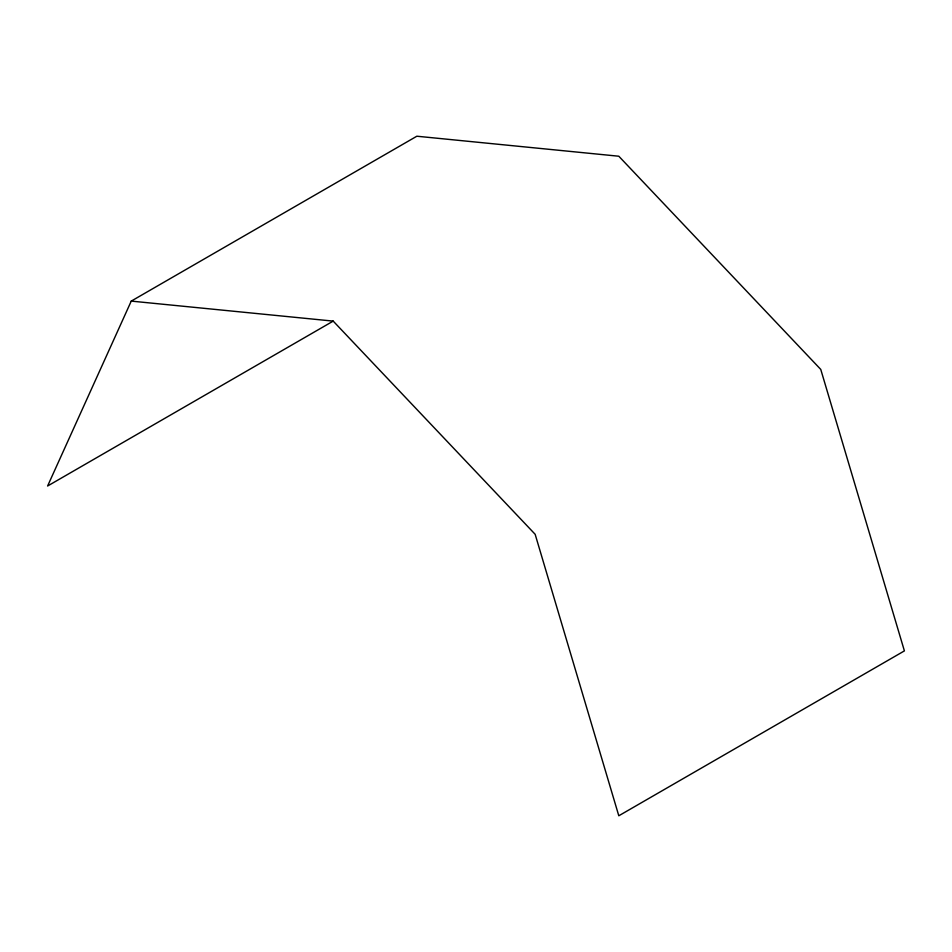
<?xml version="1.0" encoding="UTF-8"?>
<svg xmlns="http://www.w3.org/2000/svg" width="952" height="952" viewBox="0 0 952 952"><rect width="100%" height="100%" fill="white"/><g stroke="black" fill="none" stroke-linecap="round" stroke-linejoin="round"><path stroke-width="1.43" d="M131.245 301.106L47.6 486.008L333.2 321.11L535.155 534.298L618.8 815.781L904.4 650.894L820.755 369.412L618.8 156.223L416.845 136.219L131.245 301.106L333.2 321.11"/></g></svg>
